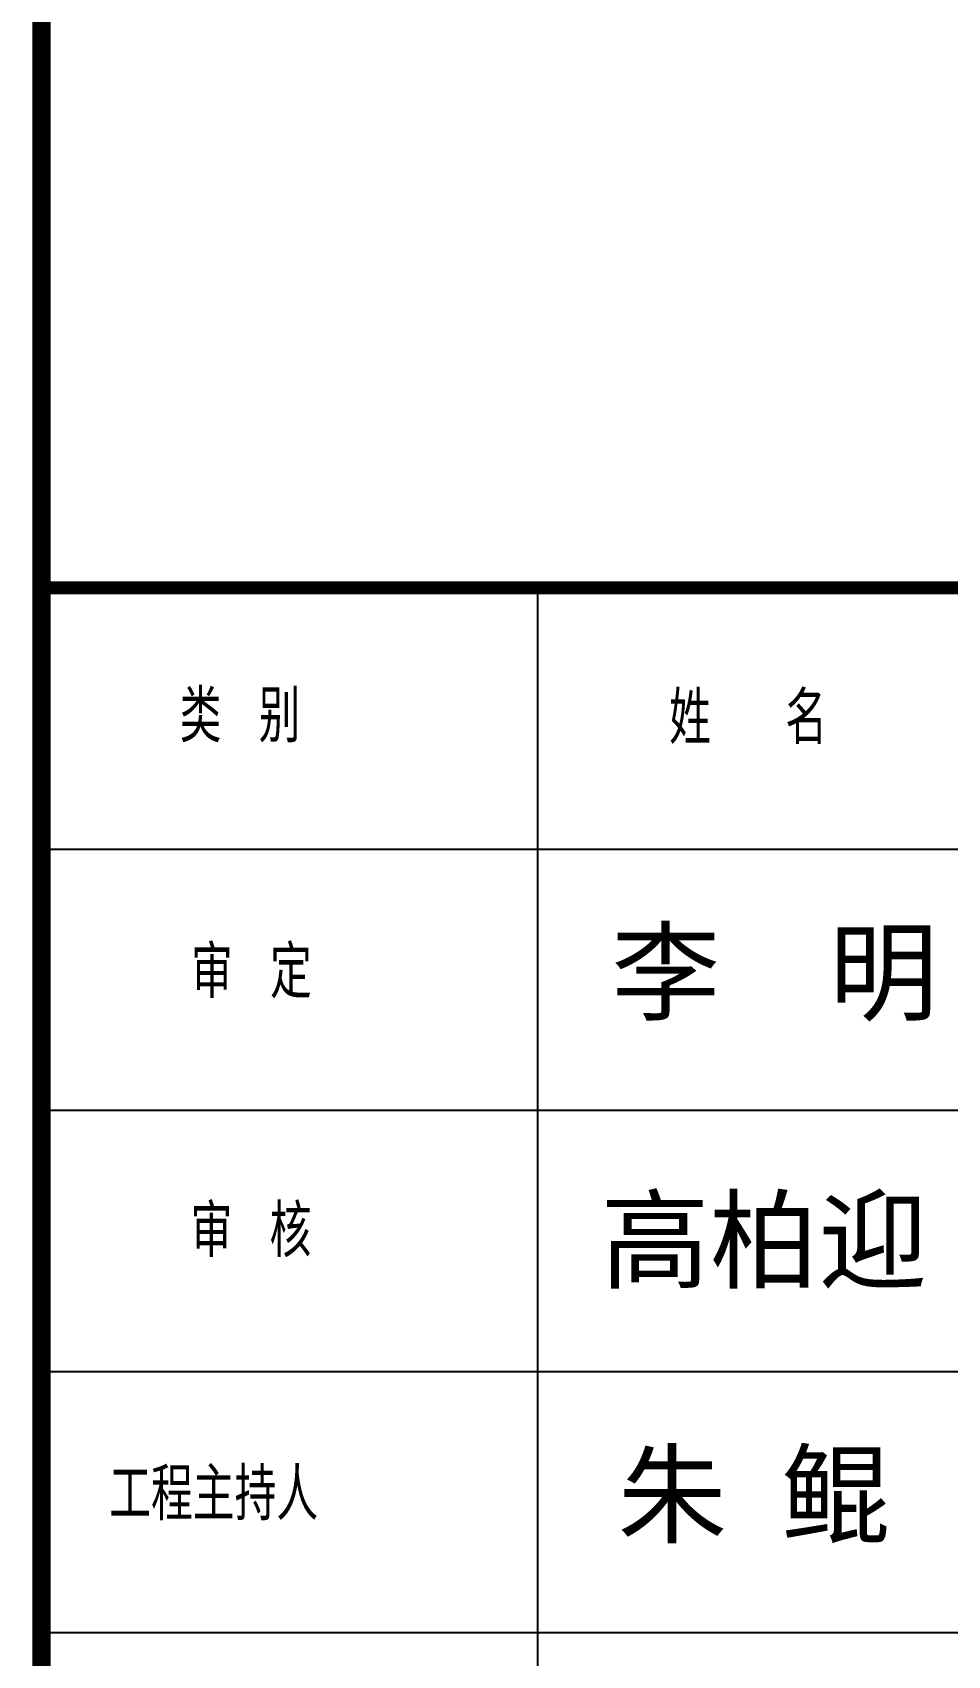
# Model space of a CAD drawing. Extents: x 1751103 to 2598738, y -609732 to 659428.
# Drawn here: x 2331092 to 2336349, y -136349 to -127026 of the extents above; entities that cross this region are included whole.
import ezdxf

# ---------------------------------------------------------------- set-up
doc = ezdxf.new("R2010")
doc.units = 0
doc.header["$LTSCALE"] = 1000
doc.header["$MEASUREMENT"] = 0
doc.layers.get('0').update_dxf_attribs({"linetype": 'CONTINUOUS'})
for name, color, linetype in [('PP-PM-TK', 7, 'CONTINUOUS'), ('PUB_TEXT', 7, 'CONTINUOUS'), ('PUB_TITLE', 4, 'CONTINUOUS'), ('签名', 255, 'CONTINUOUS')]:
    doc.layers.add(name, color=color, linetype=linetype)
doc.styles.add('-黑体', font='simhei.ttf', dxfattribs={"width": 0.8})
doc.styles.add('TQ', font='txt.shx', dxfattribs={"width": 0.8, "bigfont": 'hztxt.shx'})

# ---------------------------------------------------------------- blocks, each defined once
blk = doc.blocks.new('得')
at = {"layer": 'PP-PM-TK', "color": 4, "const_width": 105}
blk.add_lwpolyline([(2331144.6, -172579.7), (2331144.6, -258679.7)], dxfattribs=at)
at = {"layer": 'PUB_TITLE', "color": 4}
for p, q in [((2333994.5, -234283.6), (2333994.5, -223783.6)), ((2331144.6, -225283.6), (2339394.6, -225283.6)), ((2331144.6, -226783.6), (2339394.6, -226783.6)), ((2331144.6, -228283.6), (2339394.6, -228283.6)), ((2331144.6, -229783.6), (2339394.6, -229783.6))]:
    blk.add_line(p, q, dxfattribs=at)
at = {"layer": 'PUB_TITLE', "color": 4, "const_width": 75}
blk.add_lwpolyline([(2331144.6, -223783.6), (2339394.6, -223783.6)], dxfattribs=at)
at = {"layer": 'PUB_TEXT', "color": 2, "char_height": 300, "width": 2519.746, "attachment_point": 1, "style": 'TQ'}
for s, insert in [('类 别', (2331937.6, -224370.1)), ('姓  名', (2334749, -224381.4)), ('审 定', (2332003.1, -225840.7)), ('审 核', (2332000.3, -227327.4)), ('工程主持人', (2331533.2, -228839.3))]:
    blk.add_mtext(s, dxfattribs=dict(at, insert=insert))
at = {"layer": '签名', "linetype": 'CONTINUOUS', "style": '-黑体'}
for s, p in [('李  明', (2334417.4, -226220.4)), ('高柏迎', (2334355.5, -227759.2)), ('朱 鲲', (2334453.8, -229220.4))]:
    blk.add_text(s, height=459, dxfattribs=at).set_placement(p)

msp = doc.modelspace()

# ---------------------------------------------------------------- block references
msp.add_blockref('得', (0, 93566.9))

doc.saveas('drawing.dxf')
